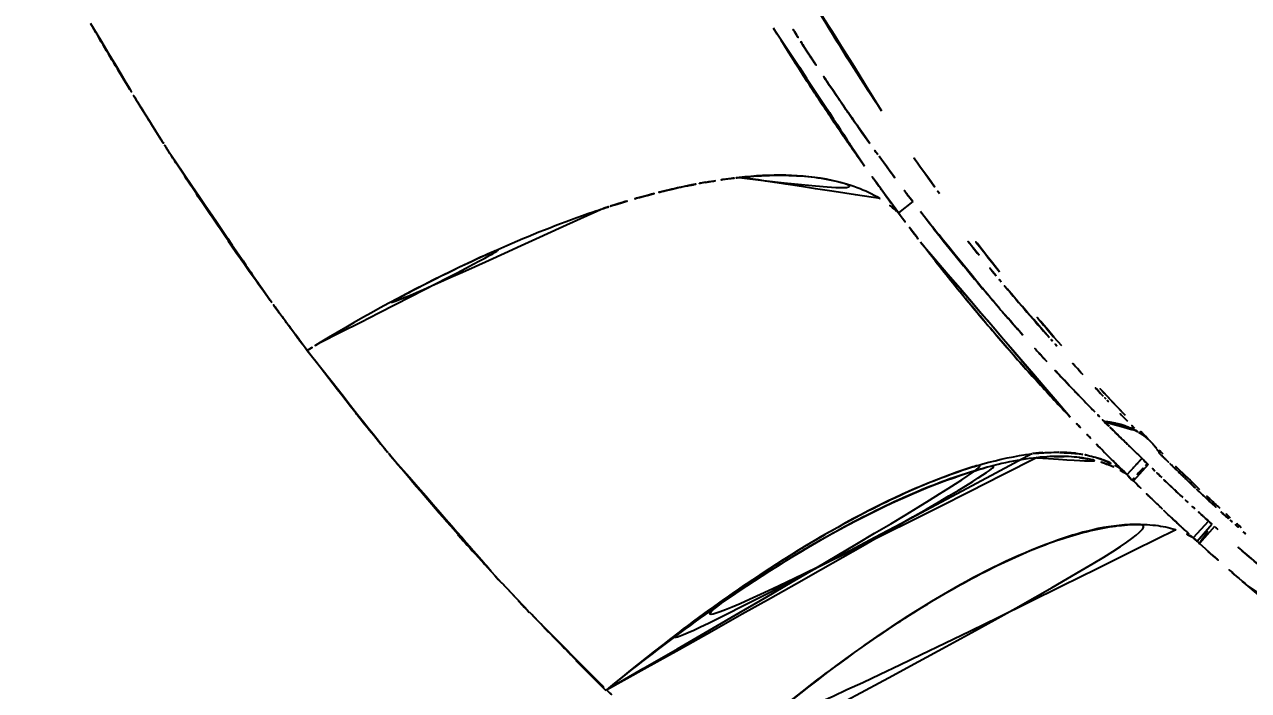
# Model space of a CAD drawing. Extents: x 16296660632 to 16296668616, y -37409619871 to -37409616241.
# Drawn here: x 16296666340 to 16296666352.99, y -37409617596.73 to -37409617589.67 of the extents above; entities that cross this region are included whole.
import ezdxf

# ---------------------------------------------------------------- set-up
doc = ezdxf.new("R2010")
doc.units = 0
doc.header["$LTSCALE"] = 10
doc.header["$MEASUREMENT"] = 0
doc.header["$PDMODE"] = 3
doc.header["$PDSIZE"] = -10
doc.layers.get('0').update_dxf_attribs({"linetype": 'CONTINUOUS'})
doc.layers.get('DEFPOINTS').update_dxf_attribs({"linetype": 'CONTINUOUS'})
doc.styles.get("Standard").update_dxf_attribs({"font": 'SYMBOL'})
doc.dimstyles.new('100hyun', dxfattribs={"dimtxt": 30, "dimasz": 20, "dimexe": 2, "dimexo": 10, "dimgap": 10, "dimtad": 1, "dimdec": 0, "dimrnd": 5, "dimtxsty": 'Standard', "dimcen": 2.5, "dimclrd": 5, "dimclre": 5, "dimadec": 0, "dimazin": 0, "dimtfac": 1, "dimtdec": 0, "dimtmove": 0, "dimatfit": 3, "dimfxl": 1.25, "dimlwd": 15, "dimlwe": 15, "dimarcsym": 0})

# ---------------------------------------------------------------- blocks, each defined once
blk = doc.blocks.new('*D15')
at = {"color": 5, "lineweight": 15, "transparency": 16777216}
for p, q in [((16296666322.53291, -37409617342.59803), (16296666754.99883, -37409617342.59803)), ((16296666752.99883, -37409617362.59803), (16296666752.99883, -37409618127.84608)), ((16296666742.99883, -37409618147.84608), (16296666750.99883, -37409618147.84608))]:
    blk.add_line(p, q, dxfattribs=at)
at = {"color": 5, "transparency": 16777216}
for points in [[(16296666749.6655, -37409617362.59803), (16296666756.33216, -37409617362.59803), (16296666752.99883, -37409617342.59803)], [(16296666749.6655, -37409618127.84608), (16296666756.33216, -37409618127.84608), (16296666752.99883, -37409618147.84608)]]:
    blk.add_solid(points, dxfattribs=at)
at = {"layer": 'DEFPOINTS', "color": 0, "transparency": 16777216}
for p in [(16296666312.53291, -37409617342.59803), (16296666752.99883, -37409618147.84608), (16296666752.99883, -37409618147.84608)]:
    blk.add_point(p, dxfattribs=at)
at = {"color": 0, "lineweight": 0, "transparency": 16777216, "insert": (16296666723.12759, -37409617745.22206), "char_height": 30, "attachment_point": 5, "rotation": 90}
blk.add_mtext('{\\f나눔고딕|b0|i0|c129|p50;805 이상}', dxfattribs=at)

msp = doc.modelspace()

# ---------------------------------------------------------------- linework, layer by layer
at = {"linetype": 'Continuous'}
for p, q in [((16296666349.427771, -37409617591.544456), (16296666349.276279, -37409617591.663841)), ((16296666351.703671, -37409617594.441513), (16296666351.858669, -37409617594.272453)), ((16296666351.928431, -37409617594.336403), (16296666351.769831, -37409617594.507874)), ((16296666352.56632, -37409617594.934517), (16296666352.403521, -37409617595.111877)), ((16296666352.446211, -37409617595.150208), (16296666352.604231, -37409617594.96846)), ((16296666352.63018, -37409617594.99173), (16296666352.47233, -37409617595.173653)), ((16296666352.403521, -37409617595.111877), (16296666352.446211, -37409617595.150208)), ((16296666352.446159, -37409617595.150169), (16296666352.47159, -37409617595.174507))]:
    msp.add_line(p, q, dxfattribs=at)
for points, start_tangent, end_tangent in [([(16296666349.09796, -37409617590.582329), (16296666348.504789, -37409617589.651283), (16296666347.97028, -37409617588.728317)], (-0.555681814, 0.831395046), (-0.483490818, 0.875349432)), ([(16296666340.70237, -37409617589.655159), (16296666341.005489, -37409617590.168404), (16296666341.45059, -37409617590.887733)], (0.501217253, -0.865321481), (0.536527397, -0.843882902)), ([(16296666347.95188, -37409617589.705193), (16296666348.595461, -37409617590.704971), (16296666349.27636, -37409617591.663803)], (0.522316331, -0.852751811), (0.597675633, -0.80173801)), ([(16296666348.194969, -37409617589.776817), (16296666348.098761, -37409617589.624779)], (-0.537571712, 0.843218035), (-0.531868113, 0.846827202)), ([(16296666348.916861, -37409617591.169228), (16296666348.8853, -37409617591.124603), (16296666348.753719, -37409617590.93631), (16296666348.495331, -37409617590.555817), (16296666348.24337, -37409617590.170303), (16296666347.9519, -37409617589.705177)], (-0.578258495, 0.81585361), (-0.522275543, 0.852776792)), ([(16296666348.194759, -37409617589.776962), (16296666348.239639, -37409617589.847061)], (0.537805714, -0.843068808), (0.540476153, -0.841359333)), ([(16296666348.270029, -37409617589.89389), (16296666348.194969, -37409617589.776817)], (-0.541986105, 0.840387447), (-0.537571712, 0.843218035)), ([(16296666348.239639, -37409617589.847061), (16296666348.269859, -37409617589.893997)], (0.540476154, -0.841359333), (0.542266444, -0.840206584)), ([(16296666348.269859, -37409617589.893997), (16296666348.618311, -37409617590.419853)], (0.542266445, -0.840206584), (0.562449945, -0.826831337)), ([(16296666341.450319, -37409617590.887909), (16296666340.702009, -37409617589.65519)], (-0.536682069, 0.843784544), (-0.500990639, 0.865452702)), ([(16296666348.618271, -37409617590.419884), (16296666348.270029, -37409617589.89389)], (-0.562075528, 0.827085909), (-0.541986106, 0.840387447)), ([(16296666348.618311, -37409617590.419853), (16296666348.646601, -37409617590.461342), (16296666348.671021, -37409617590.49704)], (0.562449945, -0.826831336), (0.565433848, -0.824793649)), ([(16296666348.67095, -37409617590.497093), (16296666348.618271, -37409617590.419884)], (-0.565060484, 0.825049483), (-0.562075528, 0.827085909)), ([(16296666348.671021, -37409617590.49704), (16296666349.070101, -37409617591.062637)], (0.565433848, -0.824793649), (0.587583633, -0.809163441)), ([(16296666348.973169, -37409617590.928802), (16296666348.74991, -37409617590.611717), (16296666348.67095, -37409617590.497093)], (-0.581893514, 0.813264987), (-0.565060484, 0.825049483)), ([(16296666341.45059, -37409617590.887733), (16296666341.51185, -37409617590.983727)], (0.536527397, -0.843882902), (0.539313539, -0.842105045)), ([(16296666349.66342, -37409617591.392883), (16296666349.09796, -37409617590.582329)], (-0.588526759, 0.808477739), (-0.555681814, 0.831395045)), ([(16296666341.5116, -37409617590.983887), (16296666341.450319, -37409617590.887909)], (-0.539480414, 0.841998149), (-0.536682068, 0.843784544)), ([(16296666341.51185, -37409617590.983727), (16296666341.639299, -37409617591.181236), (16296666341.970091, -37409617591.68042), (16296666342.310209, -37409617592.174507), (16296666342.483789, -37409617592.419563), (16296666342.58787, -37409617592.564293)], (0.539313539, -0.842105045), (0.58599863, -0.810312042)), ([(16296666349.05801, -37409617591.046669), (16296666348.973169, -37409617590.928802)], (-0.586524839, 0.80993124), (-0.581893514, 0.813264987)), ([(16296666349.070101, -37409617591.062637), (16296666349.510651, -37409617591.650963)], (0.587583633, -0.809163441), (0.611186105, -0.79148692)), ([(16296666349.199209, -37409617591.239738), (16296666349.05801, -37409617591.046669)], (-0.59414515, 0.804357844), (-0.586524839, 0.80993124)), ([(16296666347.49971, -37409617591.298851), (16296666347.22769, -37409617591.339684)], (-0.992427391, -0.122832705), (-0.984971285, -0.172718174)), ([(16296666347.499861, -37409617591.300087), (16296666347.58559, -37409617591.289917)], (0.992070612, 0.125681745), (0.993953738, 0.109799665)), ([(16296666347.58551, -37409617591.288986), (16296666347.49971, -37409617591.298851)], (-0.994418988, -0.105502972), (-0.992427391, -0.122832705)), ([(16296666347.58559, -37409617591.289917), (16296666348.5728, -37409617591.320992), (16296666349.246849, -37409617591.636414)], (0.993953738, 0.109799665), (0.746354103, -0.665549061)), ([(16296666349.082109, -37409617591.513428), (16296666349.073721, -37409617591.508293), (16296666348.83783, -37409617591.394867), (16296666348.278049, -37409617591.276123), (16296666347.61904, -37409617591.285553), (16296666347.58551, -37409617591.288986)], (-0.850289725, 0.52631491), (-0.994418988, -0.105502972)), ([(16296666349.276421, -37409617591.663757), (16296666349.211571, -37409617591.576691), (16296666349.15324, -37409617591.497208), (16296666349.085661, -37409617591.404556), (16296666349.018471, -37409617591.311569), (16296666348.916861, -37409617591.169228)], (-0.601152913, 0.799134016), (-0.578258495, 0.81585361)), ([(16296666346.811041, -37409617591.426987), (16296666346.607731, -37409617591.478867)], (-0.97215264, -0.234348552), (-0.965646083, -0.259860813)), ([(16296666346.81122, -37409617591.427719), (16296666347.061701, -37409617591.37233)], (0.972334023, 0.233594836), (0.980291454, 0.197556739)), ([(16296666347.06148, -37409617591.371208), (16296666346.870359, -37409617591.412941), (16296666346.811041, -37409617591.426987)], (-0.97991643, -0.1994086), (-0.97215264, -0.234348552)), ([(16296666347.061701, -37409617591.37233), (16296666347.22794, -37409617591.34108)], (0.980291454, 0.197556739), (0.985167318, 0.171596488)), ([(16296666347.22769, -37409617591.339684), (16296666347.06148, -37409617591.371208)], (-0.984971285, -0.172718174), (-0.97991643, -0.1994086)), ([(16296666347.22794, -37409617591.34108), (16296666347.499861, -37409617591.300087)], (0.985167318, 0.171596488), (0.992070612, 0.125681745)), ([(16296666349.427851, -37409617591.544434), (16296666349.199209, -37409617591.239738)], (-0.606259376, 0.79526698), (-0.59414515, 0.804357844)), ([(16296666349.711889, -37409617591.459221), (16296666349.66342, -37409617591.392883)], (-0.591249022, 0.806489054), (-0.588526758, 0.808477739)), ([(16296666342.587919, -37409617592.564247), (16296666341.5116, -37409617590.983887)], (-0.586054509, 0.810271629), (-0.539480414, 0.841998149)), ([(16296666346.2677, -37409617591.578873), (16296666346.60791, -37409617591.479561)], (0.954241453, 0.299037203), (0.965578711, 0.260111039)), ([(16296666346.607731, -37409617591.478867), (16296666346.267429, -37409617591.578011)], (-0.965646083, -0.259860813), (-0.954385255, -0.298577937)), ([(16296666346.60791, -37409617591.479561), (16296666346.81122, -37409617591.427719)], (0.965578711, 0.260111039), (0.972334023, 0.233594836)), ([(16296666349.246849, -37409617591.636429), (16296666349.082109, -37409617591.513428)], (-0.744064702, 0.668107566), (-0.850289725, 0.52631491)), ([(16296666346.146311, -37409617591.616783), (16296666346.037809, -37409617591.653), (16296666345.12009, -37409617592.009949), (16296666344.1124, -37409617592.492867), (16296666343.13813, -37409617593.040649)], (-0.950360889, -0.311149772), (-0.856928528, -0.515435251)), ([(16296666346.14661, -37409617591.617683), (16296666346.162531, -37409617591.612473), (16296666346.2677, -37409617591.578873)], (0.950321887, 0.311268873), (0.954241453, 0.299037203)), ([(16296666346.267429, -37409617591.578011), (16296666346.146311, -37409617591.616783)], (-0.954385255, -0.298577937), (-0.950360889, -0.311149772)), ([(16296666349.246849, -37409617591.636414), (16296666349.27636, -37409617591.663803)], (0.746354103, -0.665549062), (0.719139466, -0.694865762)), ([(16296666349.276291, -37409617591.663857), (16296666349.246849, -37409617591.636429)], (-0.718651195, 0.695370736), (-0.744064701, 0.668107566)), ([(16296666349.276279, -37409617591.663841), (16296666349.46669, -37409617591.916351)], (0.596774348, -0.802409109), (0.607379161, -0.794412081)), ([(16296666349.510651, -37409617591.650963), (16296666349.96987, -37409617592.227448)], (0.611186105, -0.79148692), (0.634895643, -0.772597905)), ([(16296666350.172489, -37409617592.472923), (16296666349.939301, -37409617592.192352), (16296666349.69117, -37409617591.883873), (16296666349.427771, -37409617591.544456)], (-0.645084492, 0.764111247), (-0.605915197, 0.795529242)), ([(16296666343.138069, -37409617593.040558), (16296666344.618561, -37409617592.240578), (16296666346.14661, -37409617591.617683)], (0.857143903, 0.515077013), (0.950321887, 0.311268873)), ([(16296666349.4669, -37409617591.916191), (16296666349.276291, -37409617591.663857)], (-0.607896938, 0.79401594), (-0.59761573, 0.801782663)), ([(16296666350.348221, -37409617592.288918), (16296666349.711889, -37409617591.459221)], (-0.625748334, 0.780025014), (-0.591249023, 0.806489053)), ([(16296666349.46669, -37409617591.916351), (16296666349.511971, -37409617591.975388)], (0.607379161, -0.794412081), (0.609862683, -0.792507103)), ([(16296666350.132481, -37409617592.114021), (16296666349.83099, -37409617591.73764)], (-0.632083901, 0.774899956), (-0.618265287, 0.785969487)), ([(16296666349.511971, -37409617591.975388), (16296666349.98744, -37409617592.573067), (16296666350.70575, -37409617593.406311), (16296666351.416651, -37409617594.159218)], (0.609862683, -0.792507103), (0.702353671, -0.711828154)), ([(16296666351.099951, -37409617593.831833), (16296666350.762939, -37409617593.469597), (16296666350.41016, -37409617593.072906), (16296666350.043989, -37409617592.641159), (16296666349.66567, -37409617592.172302), (16296666349.51222, -37409617591.975197)], (-0.690053882, 0.723757998), (-0.610296328, 0.792173208)), ([(16296666350.314131, -37409617592.33432), (16296666350.132481, -37409617592.114021)], (-0.640289549, 0.768133643), (-0.632083901, 0.774899956)), ([(16296666349.96987, -37409617592.227448), (16296666350.94549, -37409617593.342552)], (0.634895643, -0.772597905), (0.681464639, -0.731851041)), ([(16296666350.36697, -37409617592.397507), (16296666350.314131, -37409617592.33432)], (-0.64265953, 0.766151897), (-0.640289549, 0.768133643)), ([(16296666350.875151, -37409617592.985497), (16296666350.407301, -37409617592.445473), (16296666350.36697, -37409617592.397507)], (-0.6650909, 0.746762409), (-0.64265953, 0.766151896)), ([(16296666342.58787, -37409617592.564293), (16296666342.65526, -37409617592.657143)], (0.58599863, -0.810312042), (0.588797487, -0.808280594)), ([(16296666342.625019, -37409617592.615448), (16296666342.587919, -37409617592.564247)], (-0.587580673, 0.80916559), (-0.58605451, 0.810271628)), ([(16296666350.59683, -37409617592.961899), (16296666350.391359, -37409617592.728477), (16296666350.172489, -37409617592.472923)], (-0.665649077, 0.746264903), (-0.645084492, 0.764111247)), ([(16296666351.00618, -37409617593.073662), (16296666350.348221, -37409617592.288918)], (-0.659005671, 0.75213797), (-0.625748334, 0.780025014)), ([(16296666342.65531, -37409617592.657097), (16296666342.625019, -37409617592.615448)], (-0.588823484, 0.808261656), (-0.587580673, 0.80916559)), ([(16296666342.65526, -37409617592.657143), (16296666342.6597, -37409617592.663239), (16296666342.748541, -37409617592.784561), (16296666342.837971, -37409617592.905533), (16296666342.919399, -37409617593.014664), (16296666343.001289, -37409617593.123512)], (0.588797487, -0.808280594), (0.602428708, -0.798172695)), ([(16296666343.00123, -37409617593.123367), (16296666342.65531, -37409617592.657097)], (-0.60279242, 0.79789805), (-0.588823484, 0.808261656)), ([(16296666343.001051, -37409617593.123894), (16296666343.74361, -37409617594.069313), (16296666343.83709, -37409617594.183319)], (0.60291274, -0.797807137), (0.635804128, -0.771850446)), ([(16296666343.001289, -37409617593.123512), (16296666343.138069, -37409617593.040558)], (0.852916294, 0.522047694), (0.857143903, 0.515077013)), ([(16296666343.13813, -37409617593.040649), (16296666343.00135, -37409617593.123657)], (-0.856928528, -0.515435251), (-0.852826639, -0.522194144)), ([(16296666350.851879, -37409617593.243202), (16296666350.789989, -37409617593.175789), (16296666350.59683, -37409617592.961899)], (-0.677761431, 0.735281879), (-0.665649078, 0.746264903)), ([(16296666350.91156, -37409617593.026314), (16296666350.875151, -37409617592.985497)], (-0.666673412, 0.74534996), (-0.6650909, 0.746762408)), ([(16296666350.95796, -37409617593.078033), (16296666350.91156, -37409617593.026314)], (-0.668684888, 0.743545911), (-0.666673411, 0.74534996)), ([(16296666351.232969, -37409617593.378967), (16296666350.95796, -37409617593.078033)], (-0.680496539, 0.732751295), (-0.668684887, 0.743545911)), ([(16296666351.088011, -37409617593.495483), (16296666350.97208, -37409617593.372589), (16296666350.851879, -37409617593.243202)], (-0.688980928, 0.72477947), (-0.677761431, 0.735281879)), ([(16296666350.94549, -37409617593.342552), (16296666351.46088, -37409617593.878983)], (0.681464639, -0.731851041), (0.704028481, -0.710171738)), ([(16296666351.6814, -37409617593.811722), (16296666351.00618, -37409617593.073662)], (-0.690772215, 0.723072436), (-0.659005671, 0.75213797)), ([(16296666343.83676, -37409617594.183594), (16296666343.00123, -37409617593.123367)], (-0.634979488, 0.772528996), (-0.60279242, 0.79789805)), ([(16296666351.36031, -37409617593.776894), (16296666351.30792, -37409617593.723503), (16296666351.144449, -37409617593.554626), (16296666351.088011, -37409617593.495483)], (-0.701510697, 0.712658924), (-0.688980928, 0.72477947)), ([(16296666351.448589, -37409617593.608253), (16296666351.232969, -37409617593.378967)], (-0.689601408, 0.724189132), (-0.680496539, 0.732751295)), ([(16296666351.475981, -37409617593.636978), (16296666351.448589, -37409617593.608253)], (-0.690746887, 0.723096631), (-0.689601407, 0.724189132)), ([(16296666351.50724, -37409617593.66964), (16296666351.475981, -37409617593.636978)], (-0.692050529, 0.72184906), (-0.690746887, 0.723096632)), ([(16296666351.70746, -37409617593.876091), (16296666351.50724, -37409617593.66964)], (-0.700323508, 0.713825598), (-0.692050529, 0.72184906)), ([(16296666351.20948, -37409617593.945877), (16296666351.099951, -37409617593.831833)], (-0.694872713, 0.71913275), (-0.690053882, 0.723757998)), ([(16296666351.411711, -37409617593.828957), (16296666351.36031, -37409617593.776894)], (-0.703301133, 0.710892057), (-0.701510697, 0.712658924)), ([(16296666351.46204, -37409617593.879738), (16296666351.411711, -37409617593.828957)], (-0.704706079, 0.70949936), (-0.703301133, 0.710892057)), ([(16296666351.512991, -37409617593.929291), (16296666351.49218, -37409617593.910637), (16296666351.464371, -37409617593.88401), (16296666351.465099, -37409617593.883408)], (-0.686563973, 0.727069399), (0.832453039, 0.554095603)), ([(16296666351.46088, -37409617593.878983), (16296666351.71208, -37409617593.937477), (16296666351.78401, -37409617593.969513)], (0.994051158, -0.108914167), (0.891338255, -0.453338852)), ([(16296666351.467239, -37409617593.882423), (16296666351.487261, -37409617593.881271), (16296666351.505911, -37409617593.884758), (16296666351.521589, -37409617593.887032), (16296666351.537991, -37409617593.889633), (16296666351.556431, -37409617593.893204), (16296666351.57531, -37409617593.897163), (16296666351.594709, -37409617593.901581), (16296666351.614679, -37409617593.906479), (16296666351.63546, -37409617593.912033), (16296666351.65727, -37409617593.918411), (16296666351.68029, -37409617593.925827), (16296666351.704599, -37409617593.934486), (16296666351.730181, -37409617593.944557), (16296666351.75695, -37409617593.956223), (16296666351.78483, -37409617593.969711), (16296666351.804279, -37409617593.980003)], (0.947994404, 0.318286994), (0.876516703, -0.481371446)), ([(16296666351.51132, -37409617593.929237), (16296666351.46204, -37409617593.879738)], (-0.706450782, 0.707762173), (-0.704706079, 0.70949936)), ([(16296666351.780609, -37409617593.95034), (16296666351.70746, -37409617593.876091)], (-0.703312985, 0.710880331), (-0.700323508, 0.713825598)), ([(16296666351.954941, -37409617594.093201), (16296666351.6814, -37409617593.811722)], (-0.703038889, 0.711151405), (-0.690772215, 0.723072436)), ([(16296666351.319969, -37409617594.059807), (16296666351.20948, -37409617593.945877)], (-0.697123809, 0.716950762), (-0.694872713, 0.71913275)), ([(16296666351.713779, -37409617594.126244), (16296666351.696381, -37409617594.109337), (16296666351.646931, -37409617594.061447), (16296666351.601641, -37409617594.017693), (16296666351.561239, -37409617593.978363), (16296666351.525551, -37409617593.9431), (16296666351.512991, -37409617593.929291)], (-0.717878301, 0.696168618), (-0.686563973, 0.727069399)), ([(16296666351.55966, -37409617593.977493), (16296666351.51132, -37409617593.929237)], (-0.709191417, 0.705015981), (-0.706450781, 0.707762173)), ([(16296666351.606871, -37409617594.0242), (16296666351.55966, -37409617593.977493)], (-0.712826617, 0.701340299), (-0.709191417, 0.705015981)), ([(16296666351.78401, -37409617593.969513), (16296666351.831739, -37409617593.996094)], (0.891338256, -0.453338851), (0.854026947, -0.520228771)), ([(16296666351.804279, -37409617593.980003), (16296666351.8141, -37409617593.985497), (16296666351.82864, -37409617593.994034)], (0.876516702, -0.481371448), (0.856304576, -0.516471174)), ([(16296666351.82864, -37409617593.994034), (16296666351.84359, -37409617594.003311), (16296666351.853149, -37409617594.009537)], (0.856304576, -0.516471174), (0.833315347, -0.552797913)), ([(16296666351.853081, -37409617594.009644), (16296666351.909901, -37409617594.051857)], (0.834053262, -0.551683928), (0.767924956, -0.64053982)), ([(16296666351.853149, -37409617594.009537), (16296666351.87166, -37409617594.02227), (16296666351.897129, -37409617594.041397), (16296666351.9195, -37409617594.059921), (16296666351.932631, -37409617594.071632)], (0.833315347, -0.552797912), (0.73698699, -0.675906929)), ([(16296666351.4167, -37409617594.159264), (16296666351.319969, -37409617594.059807)], (-0.69698948, 0.717081352), (-0.697123809, 0.716950762)), ([(16296666351.416651, -37409617594.159218), (16296666351.486601, -37409617594.231133), (16296666351.510071, -37409617594.254608)], (0.688869926, -0.724884974), (0.709123092, -0.705084704)), ([(16296666351.651991, -37409617594.068359), (16296666351.606871, -37409617594.0242)], (-0.716205536, 0.697889411), (-0.712826616, 0.701340299)), ([(16296666351.69533, -37409617594.110451), (16296666351.651991, -37409617594.068359)], (-0.718462128, 0.695566079), (-0.716205537, 0.697889411)), ([(16296666351.73764, -37409617594.151329), (16296666351.69533, -37409617594.110451)], (-0.719750264, 0.694233071), (-0.718462127, 0.69556608)), ([(16296666351.88002, -37409617594.288902), (16296666351.866461, -37409617594.275391), (16296666351.808161, -37409617594.216827), (16296666351.750099, -37409617594.16124), (16296666351.713779, -37409617594.126244)], (-0.710486973, 0.703710353), (-0.717878301, 0.696168618)), ([(16296666351.909901, -37409617594.051857), (16296666351.933889, -37409617594.072937)], (0.767924956, -0.640539821), (0.733919007, -0.679236992)), ([(16296666351.933889, -37409617594.072937), (16296666351.954861, -37409617594.093277)], (0.733919007, -0.679236992), (0.701751985, -0.71242133)), ([(16296666351.933969, -37409617594.072861), (16296666351.938721, -37409617594.077293), (16296666351.95322, -37409617594.091393)], (0.735037626, -0.678026319), (0.705612018, -0.708598391)), ([(16296666351.95322, -37409617594.091393), (16296666351.95529, -37409617594.093483), (16296666351.96965, -37409617594.108528), (16296666351.98218, -37409617594.122513), (16296666351.99332, -37409617594.135689), (16296666352.00326, -37409617594.148071), (16296666352.01215, -37409617594.159698), (16296666352.019991, -37409617594.170471)], (0.705612019, -0.70859839), (0.574673645, -0.818382674)), ([(16296666352.08322, -37409617594.22171), (16296666351.99288, -37409617594.131348)], (-0.709455079, 0.704750659), (-0.704497544, 0.709706425)), ([(16296666343.83709, -37409617594.183319), (16296666343.885981, -37409617594.242538)], (0.635804128, -0.771850446), (0.637647075, -0.770328636)), ([(16296666343.88559, -37409617594.242859), (16296666343.83676, -37409617594.183594)], (-0.636797593, 0.771031015), (-0.634979488, 0.772528996)), ([(16296666343.885981, -37409617594.242538), (16296666344.52367, -37409617594.989349), (16296666344.927999, -37409617595.439743), (16296666345.06897, -37409617595.592728)], (0.637647075, -0.770328636), (0.680062322, -0.733154307)), ([(16296666346.177971, -37409617596.726601), (16296666347.570351, -37409617595.666679), (16296666348.88563, -37409617594.864029), (16296666350.04616, -37409617594.367393), (16296666350.699949, -37409617594.218803)], (0.76856173, 0.639775639), (0.99401262, 0.109265324)), ([(16296666346.177971, -37409617596.726601), (16296666347.06402, -37409617596.042397), (16296666347.927759, -37409617595.453453), (16296666348.349791, -37409617595.195999), (16296666348.75675, -37409617594.968559), (16296666349.522421, -37409617594.604263), (16296666350.21855, -37409617594.363609), (16296666350.74435, -37409617594.262367)], (0.774630603, 0.63241397), (0.994629446, 0.103500076)), ([(16296666350.69294, -37409617594.221748), (16296666350.173, -37409617594.328987), (16296666349.48411, -37409617594.576828), (16296666348.726891, -37409617594.94825), (16296666348.324499, -37409617595.179237), (16296666347.907301, -37409617595.440224), (16296666347.053631, -37409617596.035919), (16296666346.177971, -37409617596.726601)], (-0.993140623, -0.116926058), (-0.768243824, -0.640157345)), ([(16296666350.75012, -37409617594.259087), (16296666350.08939, -37409617594.400383), (16296666348.916059, -37409617594.885597), (16296666347.58605, -37409617595.676903), (16296666346.177971, -37409617596.726601)], (-0.995358851, -0.096232832), (-0.774650447, -0.632389662)), ([(16296666350.699949, -37409617594.218803), (16296666350.98398, -37409617594.205849)], (0.99401262, 0.109265324), (0.999752725, -0.022237098)), ([(16296666350.977341, -37409617594.205322), (16296666350.767651, -37409617594.21405), (16296666350.69294, -37409617594.221748)], (-0.999960304, 0.00891012), (-0.993140623, -0.116926058)), ([(16296666350.74435, -37409617594.262367), (16296666350.81892, -37409617594.255699), (16296666351.08193, -37409617594.251549), (16296666351.319019, -37409617594.281242), (16296666351.50889, -37409617594.337852)], (0.994629446, 0.103500076), (0.93002086, -0.367506736)), ([(16296666351.0368, -37409617594.249863), (16296666350.75012, -37409617594.259087)], (-0.999357955, 0.035828451), (-0.995358851, -0.096232832)), ([(16296666350.98398, -37409617594.205849), (16296666351.42667, -37409617594.277908)], (0.999752725, -0.022237098), (0.945104012, -0.326769652)), ([(16296666351.23333, -37409617594.227173), (16296666351.028339, -37409617594.206467), (16296666350.977341, -37409617594.205322)], (-0.985259131, 0.171068536), (-0.999960304, 0.00891012)), ([(16296666351.290079, -37409617594.276978), (16296666351.0368, -37409617594.249863)], (-0.982786563, 0.18474461), (-0.999357955, 0.035828451)), ([(16296666351.426941, -37409617594.277168), (16296666351.263571, -37409617594.23278), (16296666351.23333, -37409617594.227173)], (-0.943128831, 0.332427448), (-0.985259131, 0.171068536)), ([(16296666351.51255, -37409617594.339867), (16296666351.290079, -37409617594.276978)], (-0.930401429, 0.366542195), (-0.982786563, 0.18474461)), ([(16296666351.42667, -37409617594.277908), (16296666351.455959, -37409617594.288521)], (0.945104013, -0.326769651), (0.934992233, -0.35466819)), ([(16296666351.45652, -37409617594.288094), (16296666351.426941, -37409617594.277168)], (-0.932892387, 0.360155235), (-0.943128831, 0.332427448)), ([(16296666351.51008, -37409617594.254608), (16296666351.489519, -37409617594.234047), (16296666351.4167, -37409617594.159264)], (-0.709597315, 0.704607444), (-0.693847283, 0.720122176)), ([(16296666351.455959, -37409617594.288521), (16296666351.64587, -37409617594.386627)], (0.934992233, -0.354668189), (0.824844618, -0.565359493)), ([(16296666351.510071, -37409617594.254608), (16296666351.56846, -37409617594.312012), (16296666351.645981, -37409617594.386673)], (0.709123093, -0.705084704), (0.724974374, -0.688775839)), ([(16296666351.64587, -37409617594.386627), (16296666351.551041, -37409617594.29483), (16296666351.51008, -37409617594.254608)], (-0.715810986, 0.698294087), (-0.709597315, 0.704607444)), ([(16296666351.84355, -37409617594.28894), (16296666351.82605, -37409617594.308022)], (-0.675773903, -0.737108969), (-0.675773889, -0.737108982)), ([(16296666351.86105, -37409617594.269852), (16296666351.84355, -37409617594.28894)], (-0.675773917, -0.737108956), (-0.675773903, -0.737108969)), ([(16296666351.916559, -37409617594.326019), (16296666351.898279, -37409617594.307281), (16296666351.87977, -37409617594.288551), (16296666351.86105, -37409617594.269852)], (-0.695711331, 0.718321477), (-0.709752963, 0.704450659)), ([(16296666352.019991, -37409617594.170471), (16296666352.02702, -37409617594.180542), (16296666352.033621, -37409617594.190277), (16296666352.039221, -37409617594.20208)], (0.574673646, -0.818382674), (0.424115606, -0.905608057)), ([(16296666352.03932, -37409617594.202293), (16296666352.046129, -37409617594.214104), (16296666352.055479, -37409617594.224777)], (0.426232156, -0.904613812), (0.712134269, -0.702043291)), ([(16296666352.055479, -37409617594.224777), (16296666352.06592, -37409617594.234528)], (0.71213427, -0.70204329), (0.733686069, -0.679488596)), ([(16296666352.06592, -37409617594.234528), (16296666352.067129, -37409617594.235657), (16296666352.08955, -37409617594.258057), (16296666352.091471, -37409617594.26001)], (0.733686068, -0.679488597), (0.704862366, -0.709344095)), ([(16296666352.091471, -37409617594.26001), (16296666352.11232, -37409617594.280571), (16296666352.138309, -37409617594.306053), (16296666352.157829, -37409617594.325119)], (0.704862366, -0.709344095), (0.716456539, -0.697631728)), ([(16296666352.47254, -37409617594.598534), (16296666352.271061, -37409617594.405869), (16296666352.08322, -37409617594.22171)], (-0.727195297, 0.686430623), (-0.709455078, 0.704750659)), ([(16296666351.50889, -37409617594.337852), (16296666351.63876, -37409617594.400208)], (0.93002086, -0.367506736), (0.866335677, -0.499462205)), ([(16296666351.645981, -37409617594.386673), (16296666351.45652, -37409617594.288094)], (-0.824731259, 0.565524845), (-0.932892388, 0.360155234)), ([(16296666351.703671, -37409617594.441513), (16296666351.51255, -37409617594.339867)], (-0.818531252, 0.574462001), (-0.930401429, 0.366542195)), ([(16296666351.63876, -37409617594.400208), (16296666351.703659, -37409617594.441513)], (0.866335678, -0.499462205), (0.818524682, -0.574471361)), ([(16296666351.645981, -37409617594.386673), (16296666351.665609, -37409617594.40522), (16296666351.684839, -37409617594.4235), (16296666351.703671, -37409617594.441513)], (0.727648235, -0.685950469), (0.721339466, -0.692581674)), ([(16296666351.703659, -37409617594.441513), (16296666351.645981, -37409617594.386673)], (-0.721201934, 0.692724888), (-0.727574664, 0.686028504)), ([(16296666351.7561, -37409617594.384323), (16296666351.72114, -37409617594.422447)], (-0.675773832, -0.737109034), (-0.675773803, -0.737109061)), ([(16296666351.773581, -37409617594.36525), (16296666351.7561, -37409617594.384323)], (-0.675773846, -0.737109021), (-0.675773832, -0.737109034)), ([(16296666351.82605, -37409617594.308022), (16296666351.808559, -37409617594.327103), (16296666351.773581, -37409617594.36525)], (-0.675773889, -0.737108982), (-0.675773846, -0.737109021)), ([(16296666351.808399, -37409617594.443199), (16296666351.86248, -37409617594.384613), (16296666351.898529, -37409617594.345551)], (0.678253878, 0.734827652), (0.678253879, 0.734827651)), ([(16296666351.92852, -37409617594.336327), (16296666351.88002, -37409617594.288902)], (-0.717266583, 0.696798858), (-0.710486972, 0.703710354)), ([(16296666351.898529, -37409617594.345551), (16296666351.916559, -37409617594.326019)], (0.678253877, 0.734827652), (0.678253877, 0.734827652)), ([(16296666351.99799, -37409617594.404404), (16296666351.928431, -37409617594.336403)], (-0.716887671, 0.697188689), (-0.713242035, 0.700917827)), ([(16296666352.072029, -37409617594.474571), (16296666351.92852, -37409617594.336327)], (-0.722702601, 0.691159135), (-0.717797312, 0.696252123)), ([(16296666352.157829, -37409617594.325119), (16296666352.16815, -37409617594.335159), (16296666352.20109, -37409617594.367126), (16296666352.235279, -37409617594.400223), (16296666352.246441, -37409617594.411003)], (0.716456539, -0.697631728), (0.718746072, -0.695272668)), ([(16296666352.246441, -37409617594.411003), (16296666352.2687, -37409617594.432533), (16296666352.303301, -37409617594.465874), (16296666352.315189, -37409617594.477303)], (0.718746072, -0.695272668), (0.721329489, -0.692592065)), ([(16296666351.703671, -37409617594.441513), (16296666351.72048, -37409617594.461327), (16296666351.73737, -37409617594.481407), (16296666351.75432, -37409617594.501793)], (0.648845237, -0.760920402), (0.637761955, -0.770233529)), ([(16296666351.713209, -37409617594.431107), (16296666351.703671, -37409617594.441513)], (-0.675773796, -0.737109067), (-0.675773789, -0.737109074)), ([(16296666351.75432, -37409617594.501793), (16296666351.73752, -37409617594.481613), (16296666351.72064, -37409617594.461517), (16296666351.703671, -37409617594.441513)], (-0.638086564, 0.769964634), (-0.648642039, 0.761093625)), ([(16296666351.75432, -37409617594.501793), (16296666351.808399, -37409617594.443199)], (0.678253876, 0.734827653), (0.678253878, 0.734827651)), ([(16296666351.769831, -37409617594.507874), (16296666351.75432, -37409617594.501793)], (-0.978320053, 0.207098704), (-0.855851218, 0.517222092)), ([(16296666351.769831, -37409617594.507874), (16296666351.978571, -37409617594.71302)], (0.707821684, -0.706391155), (0.718576388, -0.695448039)), ([(16296666352.208679, -37409617594.606117), (16296666352.138121, -37409617594.539268), (16296666351.99799, -37409617594.404404)], (-0.727707462, 0.685887636), (-0.716887671, 0.697188689)), ([(16296666352.29516, -37409617594.685448), (16296666352.072029, -37409617594.474571)], (-0.730981708, 0.682397056), (-0.722702601, 0.691159135)), ([(16296666352.315189, -37409617594.477303), (16296666352.339821, -37409617594.500923), (16296666352.38011, -37409617594.539383), (16296666352.4235, -37409617594.580566), (16296666352.438629, -37409617594.594879)], (0.721329489, -0.692592065), (0.726874591, -0.686770216)), ([(16296666352.04907, -37409617594.780899), (16296666351.97891, -37409617594.713348), (16296666351.769831, -37409617594.507874)], (-0.722136528, 0.691750559), (-0.70782186, 0.706390979)), ([(16296666352.27957, -37409617594.672592), (16296666352.208679, -37409617594.606117)], (-0.731273044, 0.682084844), (-0.727707462, 0.685887636)), ([(16296666352.438629, -37409617594.594879), (16296666352.47002, -37409617594.624474), (16296666352.52029, -37409617594.671623), (16296666352.574909, -37409617594.722488), (16296666352.634451, -37409617594.777527), (16296666352.699511, -37409617594.837189)], (0.726874591, -0.686770216), (0.738468879, -0.674287561)), ([(16296666352.686649, -37409617594.797798), (16296666352.57799, -37409617594.69738), (16296666352.47254, -37409617594.598534)], (-0.736870718, 0.676033686), (-0.727195297, 0.686430622)), ([(16296666345.06669, -37409617595.594833), (16296666343.88559, -37409617594.242859)], (-0.678649663, 0.73446214), (-0.636797593, 0.771031015)), ([(16296666351.978571, -37409617594.71302), (16296666352.048719, -37409617594.780563)], (0.718576387, -0.695448039), (0.722119523, -0.69176831)), ([(16296666352.048719, -37409617594.780563), (16296666352.119141, -37409617594.847672)], (0.722119522, -0.69176831), (0.725641279, -0.688073204)), ([(16296666352.119141, -37409617594.847679), (16296666352.04907, -37409617594.780899)], (-0.725641245, 0.68807324), (-0.722136527, 0.691750559)), ([(16296666352.35078, -37409617594.73867), (16296666352.27957, -37409617594.672592)], (-0.734817189, 0.678265213), (-0.731273044, 0.682084845)), ([(16296666352.422319, -37409617594.804352), (16296666352.35078, -37409617594.73867)], (-0.73834038, 0.674428264), (-0.734817189, 0.678265213)), ([(16296666352.566059, -37409617594.934334), (16296666352.29516, -37409617594.685448)], (-0.742006305, 0.670392902), (-0.730981708, 0.682397056)), ([(16296666352.119141, -37409617594.847672), (16296666352.189831, -37409617594.914368), (16296666352.332029, -37409617595.046478)], (0.725641279, -0.688073204), (0.73607856, -0.676896118)), ([(16296666352.332029, -37409617595.046478), (16296666352.190109, -37409617594.914627), (16296666352.119471, -37409617594.847992)], (-0.736080838, 0.67689364), (-0.725657855, 0.688055723)), ([(16296666352.56632, -37409617594.934517), (16296666352.422319, -37409617594.804352)], (-0.745326182, 0.666699994), (-0.73834038, 0.674428264)), ([(16296666352.604231, -37409617594.96846), (16296666352.591631, -37409617594.957176), (16296666352.578991, -37409617594.945862), (16296666352.56632, -37409617594.934517)], (-0.744744826, 0.667349342), (-0.745336623, 0.666688322)), ([(16296666352.601151, -37409617594.965973), (16296666352.566299, -37409617594.934547)], (-0.743506276, 0.668728956), (-0.742016868, 0.67038121)), ([(16296666352.699511, -37409617594.837189), (16296666352.770741, -37409617594.901932), (16296666352.79599, -37409617594.924728)], (0.738468879, -0.674287561), (0.742701884, -0.669622215)), ([(16296666352.798519, -37409617594.899673), (16296666352.686649, -37409617594.797798)], (-0.741847259, 0.670568897), (-0.736870718, 0.676033686)), ([(16296666352.79599, -37409617594.924728), (16296666352.84885, -37409617594.972229)], (0.742701885, -0.669622215), (0.745019076, -0.66704316)), ([(16296666352.913231, -37409617595.002579), (16296666352.798519, -37409617594.899673)], (-0.746865125, 0.664975552), (-0.741847258, 0.670568897)), ([(16296666347.16807, -37409617597.661507), (16296666348.491659, -37409617596.563904), (16296666349.796499, -37409617595.689392), (16296666350.912519, -37409617595.157417), (16296666351.78923, -37409617594.971024), (16296666352.403521, -37409617595.111893)], (0.742352228, 0.670009828), (0.850237722, -0.526398914)), ([(16296666352.220659, -37409617595.027229), (16296666352.216101, -37409617595.025726), (16296666352.00436, -37409617594.980293), (16296666351.770571, -37409617594.971619), (16296666351.516781, -37409617594.997017), (16296666350.954571, -37409617595.14241), (16296666350.32478, -37409617595.407227), (16296666349.632139, -37409617595.786324), (16296666348.87709, -37409617596.282333), (16296666348.057989, -37409617596.901817), (16296666347.16807, -37409617597.661507)], (-0.949165484, 0.314777515), (-0.742352228, -0.670009828)), ([(16296666352.403521, -37409617595.111877), (16296666352.220659, -37409617595.027229)], (-0.850233415, 0.526405871), (-0.949165484, 0.314777515)), ([(16296666352.332029, -37409617595.046478), (16296666352.403521, -37409617595.111893)], (0.73607856, -0.676896117), (0.739514818, -0.673140278)), ([(16296666352.403521, -37409617595.111893), (16296666352.332029, -37409617595.046478)], (-0.739516047, 0.673138928), (-0.736080838, 0.67689364)), ([(16296666352.48012, -37409617595.161217), (16296666352.537849, -37409617595.071442), (16296666352.60129, -37409617594.973122)], (0.54025179, 0.841503419), (0.542819738, 0.839849231)), ([(16296666352.66543, -37409617595.023537), (16296666352.601151, -37409617594.965973)], (-0.746256926, 0.665658021), (-0.743506277, 0.668728955)), ([(16296666352.84885, -37409617594.972229), (16296666352.934589, -37409617595.048561)], (0.745019076, -0.66704316), (0.748752828, -0.662849306)), ([(16296666352.934589, -37409617595.048561), (16296666352.996201, -37409617595.102882)], (0.748752828, -0.662849306), (0.751406946, -0.659839072)), ([(16296666352.446131, -37409617595.150131), (16296666352.43211, -37409617595.137543), (16296666352.4179, -37409617595.124786), (16296666352.403521, -37409617595.111877)], (-0.743594715, 0.668630615), (-0.744575217, 0.667538572)), ([(16296666352.471849, -37409617595.173889), (16296666352.460131, -37409617595.16394), (16296666352.446131, -37409617595.150131)], (-0.774700396, 0.632328472), (-0.601252368, 0.799059191)), ([(16296666352.47233, -37409617595.173653), (16296666352.98777, -37409617595.626923)], (0.740004345, -0.672602089), (0.761691289, -0.647940106)), ([(16296666353.018511, -37409617595.331444), (16296666352.66543, -37409617595.023537)], (-0.760998054, 0.648754161), (-0.746256926, 0.66565802)), ([(16296666353.107679, -37409617595.406197), (16296666352.63018, -37409617594.99173)], (-0.765035844, 0.643987699), (-0.745176949, 0.66686679)), ([(16296666352.98778, -37409617595.626907), (16296666352.471849, -37409617595.173889)], (-0.760288644, 0.649585389), (-0.744815582, 0.667270372)), ([(16296666345.06897, -37409617595.592728), (16296666345.341921, -37409617595.883202), (16296666345.360081, -37409617595.90226)], (0.680062322, -0.733154307), (0.690138634, -0.723677183)), ([(16296666345.357161, -37409617595.905022), (16296666345.06669, -37409617595.594833)], (-0.688362117, 0.725367214), (-0.678649663, 0.73446214)), ([(16296666352.98777, -37409617595.626923), (16296666354.09153, -37409617596.50341), (16296666355.80155, -37409617597.643898), (16296666357.57316, -37409617598.593109)], (0.761691289, -0.647940106), (0.902776631, -0.430109701)), ([(16296666345.360081, -37409617595.90226), (16296666345.552389, -37409617596.102158), (16296666345.658449, -37409617596.210983), (16296666345.764999, -37409617596.319389), (16296666345.81846, -37409617596.373444), (16296666345.872089, -37409617596.427368), (16296666345.98008, -37409617596.534607), (16296666346.034519, -37409617596.587883), (16296666346.089161, -37409617596.640984), (16296666346.1439, -37409617596.694008), (16296666346.17771, -37409617596.726868)], (0.690138634, -0.723677183), (0.716195971, -0.697899227)), ([(16296666346.17198, -37409617596.732758), (16296666345.357161, -37409617595.905022)], (-0.714500454, 0.699634977), (-0.688362117, 0.725367214)), ([(16296666346.177971, -37409617596.726601), (16296666346.312241, -37409617596.859009)], (0.70958638, -0.704618456), (0.714471589, -0.699664454))]:
    msp.add_spline(points, degree=3, dxfattribs=dict(at, start_tangent=start_tangent, end_tangent=end_tangent))

# ---------------------------------------------------------------- dimensions: what is measured, and where the dimension line sits
at = {"lineweight": 0}
dim = msp.add_linear_dim(base=(16296666752.998831, -37409618147.846077), p1=(16296666312.532909, -37409617342.59803), p2=(16296666752.998831, -37409618147.846077), angle=90, text='{\\f나눔고딕|b0|i0|c129|p50;805 이상}', dimstyle='100hyun', dxfattribs=at)
dim.commit()
dim.dimension.update_dxf_attribs({"geometry": '*D15', "text_midpoint": (16296666723.12759, -37409617745.222061)})

doc.saveas('drawing.dxf')
